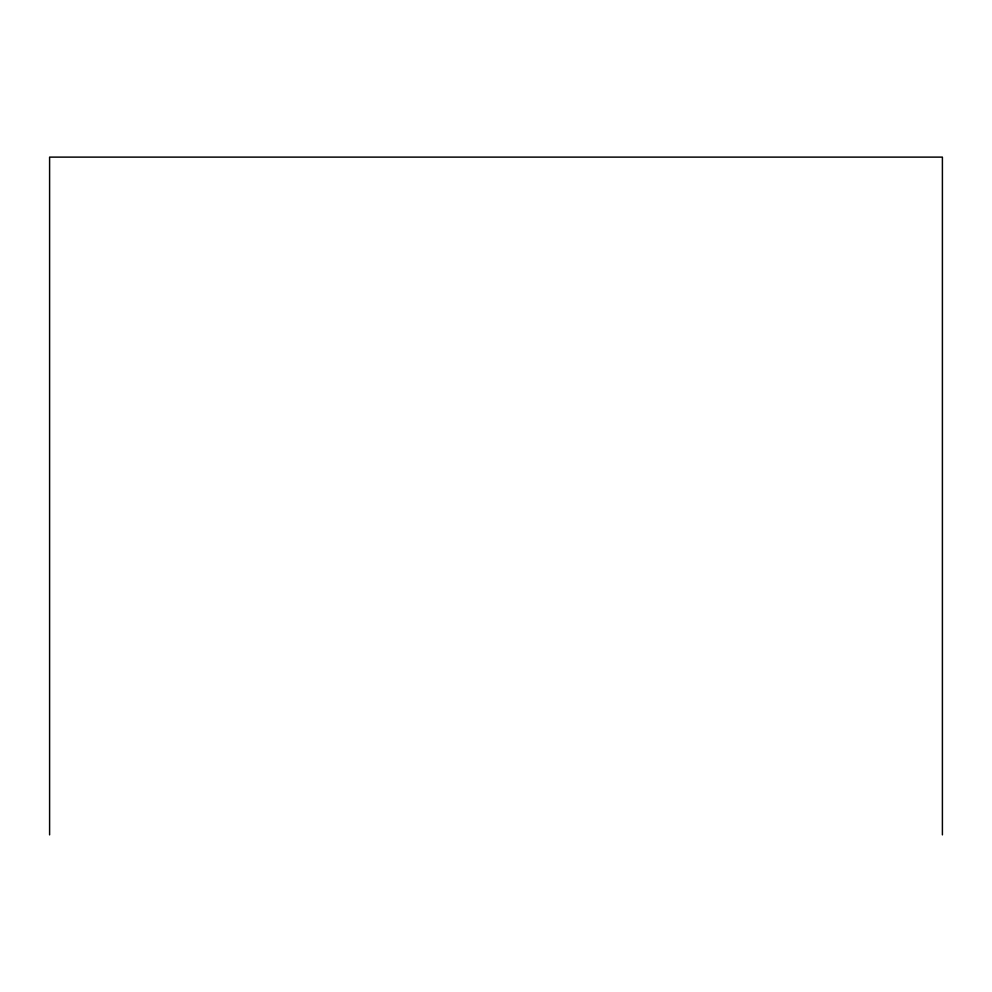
<?xml version="1.0" encoding="UTF-8"?>
<svg xmlns="http://www.w3.org/2000/svg" width="992" height="992" viewBox="0 0 992 992"><rect width="100%" height="100%" fill="white"/><g stroke="black" fill="none" stroke-linecap="round" stroke-linejoin="round"><path stroke-width="1.49" d="M942.4 834.88L942.4 157.12L49.6 157.12L49.6 834.88"/></g></svg>
